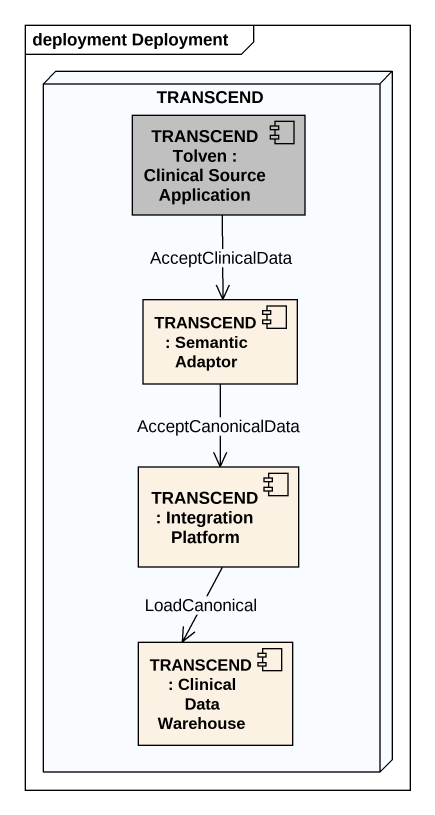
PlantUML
@startuml
mainframe deployment Deployment
node TRANSCEND {
  component "TRANSCEND Tolven : Clinical Source Application" as TRANSCEND_Tolven #C0C0C0
  component "TRANSCEND : Semantic Adaptor" as TRANSCEND_2 #FCF2E3
  component "TRANSCEND : Integration Platform" as TRANSCEND_3 #FCF2E3
  component "TRANSCEND : Clinical Data Warehouse" as TRANSCEND_4 #FCF2E3
}
TRANSCEND_Tolven --> TRANSCEND_2 : AcceptClinicalData
TRANSCEND_2 --> TRANSCEND_3 : AcceptCanonicalData
TRANSCEND_3 --> TRANSCEND_4 : LoadCanonical
@enduml
